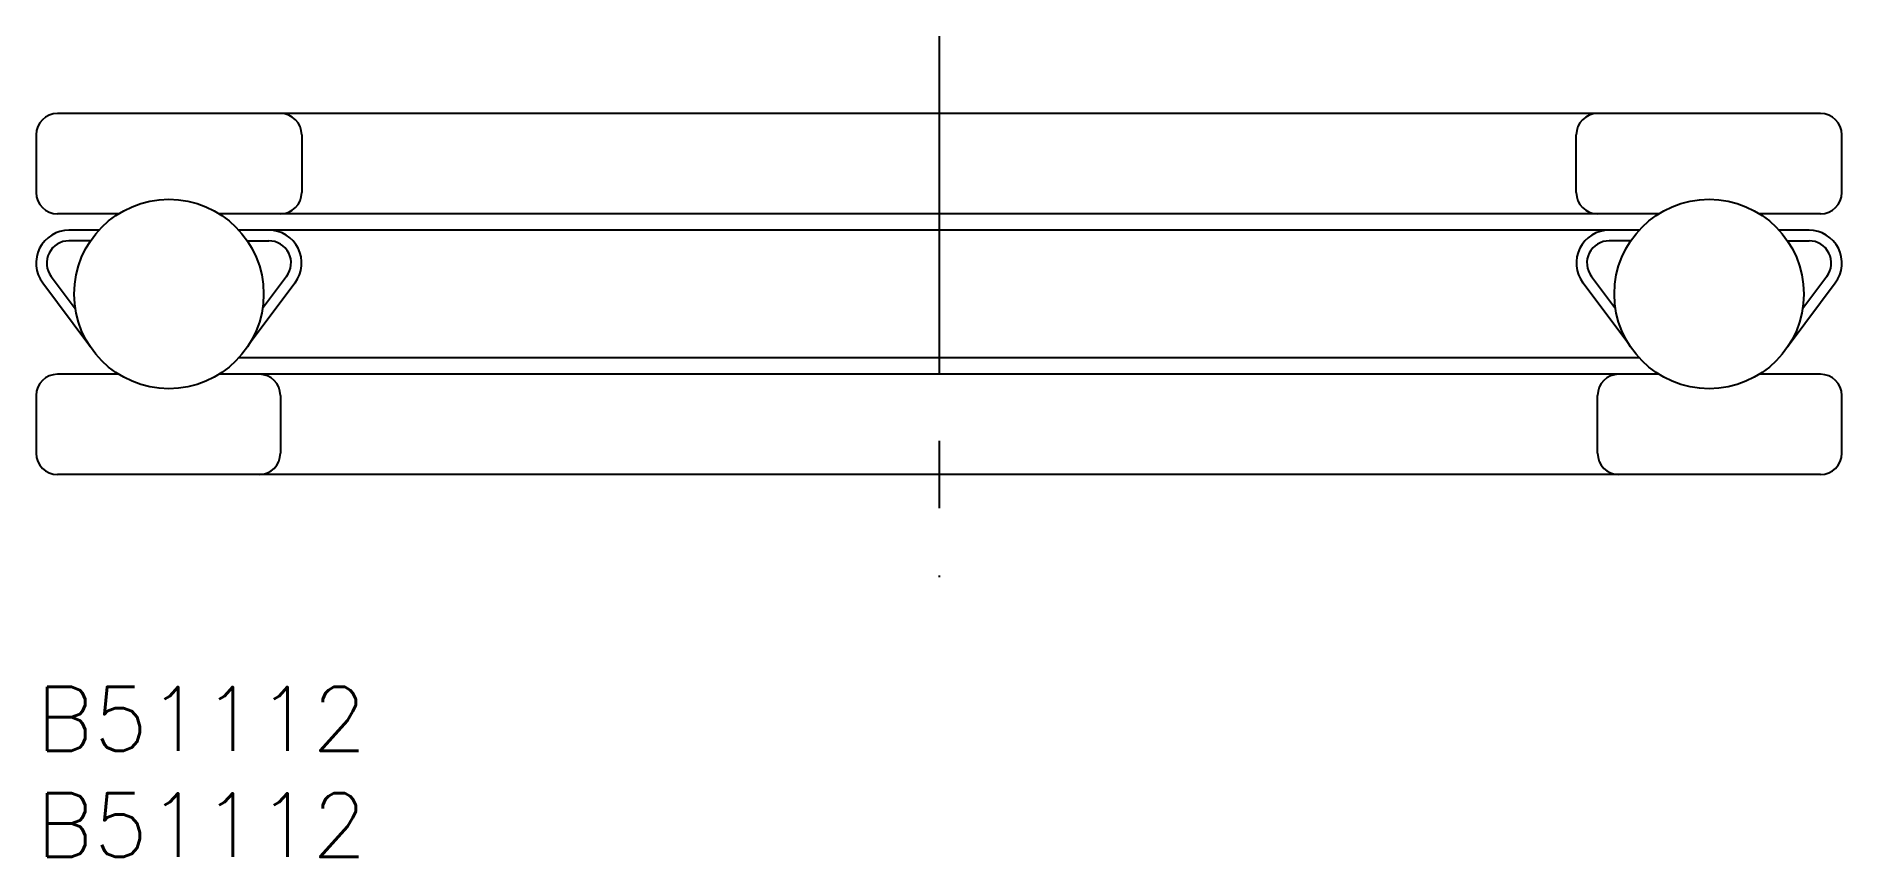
# Model space of a CAD drawing. Extents: x 0 to 85, y -8 to 30.6.
import ezdxf

# ---------------------------------------------------------------- set-up
doc = ezdxf.new("R2010")
doc.units = 0
doc.header["$LTSCALE"] = 0.5
doc.linetypes.add('CENTER', pattern=[50.8, 31.75, -6.35, 6.35, -6.35])
for name, color, linetype in [('MSM_CENTER', 1, 'CENTER'), ('MSM_CONTINUOUS', 7, 'CONTINUOUS'), ('MSM_PART_NUMBER', 7, 'CONTINUOUS')]:
    doc.layers.add(name, color=color, linetype=linetype)
doc.styles.get("Standard").update_dxf_attribs({"font": 'txt.shx', "height": 3, "bigfont": 'bigfont.shx'})

msp = doc.modelspace()

# ---------------------------------------------------------------- linework, layer by layer
at = {"layer": 'MSM_CENTER'}
msp.add_line((42.5, 30.642), (42.5, 5.171), dxfattribs=at)
at = {"layer": 'MSM_CONTINUOUS'}
for p, q in [((84, 27), (1, 27)), ((0, 26), (0, 23.278)), ((12.5, 26), (12.5, 23.278)), ((72.5, 23.278), (72.5, 26)), ((85, 23.278), (85, 26)), ((3.884, 22.278), (1, 22.278)), ((76.384, 22.278), (8.616, 22.278)), ((84, 22.278), (81.116, 22.278)), ((2.957, 21.505), (1.546, 21.505)), ((75.457, 21.505), (9.543, 21.505)), ((83.454, 21.505), (82.043, 21.505)), ((2.562, 21.005), (1.546, 21.005)), ((9.938, 21.005), (10.954, 21.005)), ((75.062, 21.005), (74.046, 21.005)), ((82.438, 21.005), (83.454, 21.005)), ((0.309, 19.032), (2.44, 16.186)), ((0.709, 19.332), (1.845, 17.814)), ((12.191, 19.032), (10.06, 16.186)), ((11.791, 19.332), (10.655, 17.814)), ((74.94, 16.186), (72.809, 19.032)), ((73.209, 19.332), (74.345, 17.814)), ((82.56, 16.186), (84.691, 19.032)), ((84.291, 19.332), (83.155, 17.814)), ((75.457, 15.495), (9.543, 15.495)), ((3.884, 14.722), (1, 14.722)), ((76.384, 14.722), (8.616, 14.722)), ((84, 14.722), (81.116, 14.722)), ((0, 13.722), (0, 11)), ((11.5, 13.722), (11.5, 11)), ((73.5, 11), (73.5, 13.722)), ((85, 11), (85, 13.722)), ((84, 10), (1, 10))]:
    msp.add_line(p, q, dxfattribs=at)
for centre in [(6.25, 18.5), (78.75, 18.5)]:
    msp.add_circle(centre, 4.458, dxfattribs=at)
for centre, radius, start, end in [((1, 26), 1, 90, 180), ((11.5, 26), 1, 0, 90), ((73.5, 26), 1, 90, 180), ((84, 26), 1, 0, 90), ((1, 23.278), 1, 180, 270), ((11.5, 23.278), 1, 270, 0), ((73.5, 23.278), 1, 180, 270), ((84, 23.278), 1, 270, 0), ((1.546, 19.959), 1.546, 90, 216.82741), ((10.954, 19.959), 1.546, 323.17259, 90), ((74.046, 19.959), 1.546, 90, 216.82741), ((83.454, 19.959), 1.546, 323.17259, 90), ((1.546, 19.959), 1.046, 90, 216.82741), ((10.954, 19.959), 1.046, 323.17259, 90), ((74.046, 19.959), 1.046, 90, 216.82741), ((83.454, 19.959), 1.046, 323.17259, 90), ((1, 13.722), 1, 90, 180), ((10.5, 13.722), 1, 360, 90), ((74.5, 13.722), 1, 90, 180), ((84, 13.722), 1, 0, 90), ((1, 11), 1, 180, 270), ((10.5, 11), 1, 270, 0), ((74.5, 11), 1, 180, 270), ((84, 11), 1, 270, 0)]:
    msp.add_arc(centre, radius, start, end, dxfattribs=at)

# ---------------------------------------------------------------- texts
at = {"layer": 'MSM_PART_NUMBER'}
for p in [(0, -3), (0, -8)]:
    msp.add_text('B51112', height=3, dxfattribs=at).set_placement(p)

doc.saveas('drawing.dxf')
